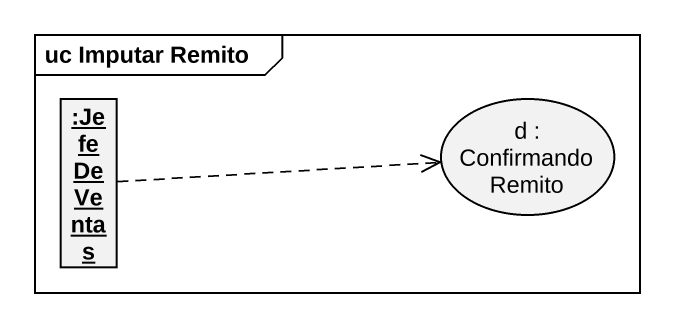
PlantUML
@startuml
mainframe uc Imputar Remito
allowmixing
hide circle
hide empty members
object ":Jefe De Ventas" as Jefe_De_Ventas
usecase "d : Confirmando Remito" as d
Jefe_De_Ventas .right.> d
@enduml
